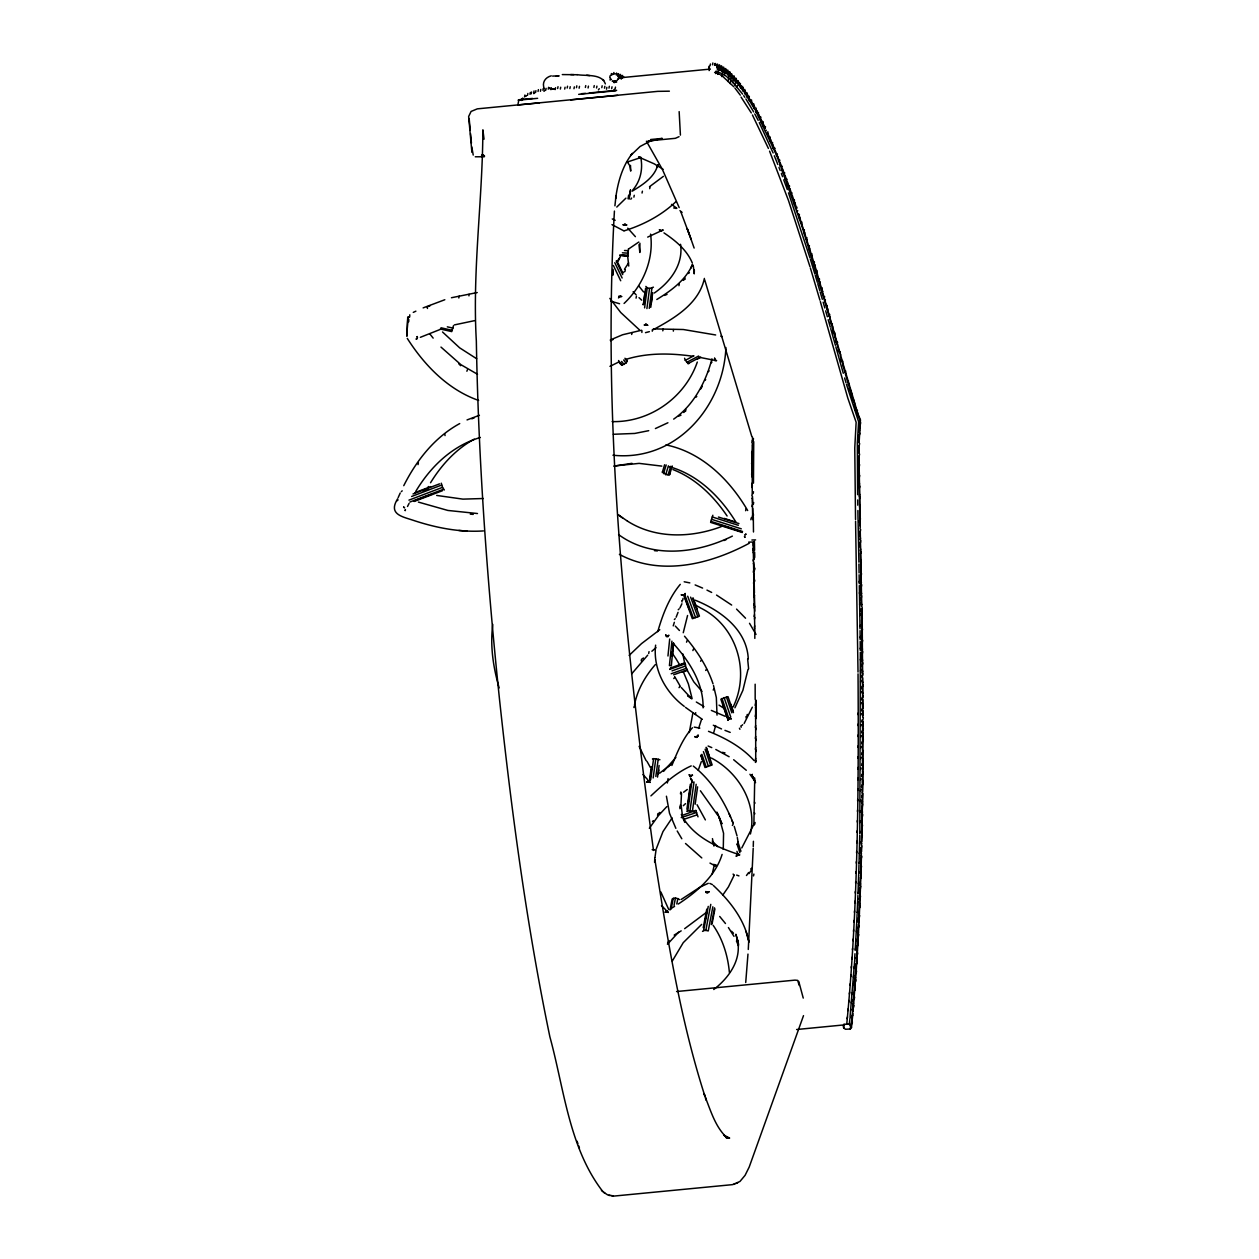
<?xml version="1.0" encoding="UTF-8"?>
<svg xmlns="http://www.w3.org/2000/svg" width="1259" height="1259" viewBox="0 0 1259 1259"><rect width="100%" height="100%" fill="white"/><g stroke="black" fill="none" stroke-linecap="round" stroke-linejoin="round"><path stroke-width="1.5" d="M755.73 762.45L755.605 699.957M752.252 455.616L752.252 471.338M859.126 451.509L859.142 446.316M862.919 753.26L862.037 810.166M858.921 452.311L858.937 447.134M862.525 763.269L862.604 720.73M862.84 769.17L862.871 763.883M639.918 243.27L639.84 252.477L638.99 244.671M862.808 774.442L862.651 790.196M650.557 234.127C654.176 259.936 642.452 286.045 624.071 303.45M752.205 446.032L752.252 493.103M852.642 1015.651L851.493 1027.486L850.313 1029.012L845.466 1029.264L843.672 1027.895L843.294 1026.101L844.474 1024.574L846.772 1023.897C858.071 907.613 858.764 790.605 858.04 673.864M754.739 778.093L753.858 825.322M862.494 804.092L863.044 793.532M862.462 805.823L861.786 823.811M862.384 810.985L861.801 841.657M613.086 269.316L612.976 275.091L613.306 271.456M859.205 441.154L860.448 419.892L858.087 414.211M859 441.988L859.11 436.873M861.754 825.511L861.581 833.977M680.552 244.309C683.495 264.642 670.118 282.158 654.287 293.032M859.803 833.269L860.353 652.288M859.755 834.953L859.031 863.155M861.549 835.661L861.361 844.049M694.338 270.055L694.244 273.848L693.379 266.42M861.282 847.386L861.109 854.058M861.549 851.729L861.644 848.377M861.062 855.711L860.511 873.793M861.424 856.734L861.187 865.027M753.26 846.583L753.417 841.295M858.984 864.807L858.717 872.959M861.14 866.696L860.495 886.32M753.212 848.33L748.287 949.459M715.065 360.798L714.734 358.233M753.732 441.641L753.464 483.173M858.669 874.58L857.961 893.874M860.416 877.051L860.133 885.156M860.448 887.941L860.196 894.394M860.07 886.761L858.968 913.751M860.07 897.604L858.984 922.863M857.898 895.464L857.159 912.775M532.573 98.438L518.881 99.76L517.858 104.969L539.371 102.892M406.909 336.279L407.759 317.646M406.94 335.697L407.79 317.063M858.89 915.324L858.528 923.083M857.096 914.333L856.718 922.076M858.827 925.963L857.946 942.834M654.601 862.289L654.822 857.804M856.655 923.602L856.262 931.251M858.449 924.625L856.498 959.295M856.183 932.777L855.239 949.302M752.378 440.823L752.583 437.266M859.268 431.774L860.259 420.836L856.828 412.023M619.947 255.608L627.8 256.096L628.43 248.778M857.851 944.344L856.293 969.587M458.827 297.99L459.189 296.133M468.962 295.881L469.04 294.323M529.96 94.283L530.338 92.426M533.69 92.82L534.052 90.963M538.034 91.482L538.396 89.625M542.912 90.27L543.274 88.413M548.232 89.153L548.594 87.296M557.658 88.539L558.02 86.682M567.179 88.051L567.541 86.194M576.449 87.674L576.811 85.817M585.388 87.453L585.75 85.596M593.886 87.438L594.248 85.581M601.802 87.642L602.164 85.785M608.978 88.13L609.34 86.273M613.526 74.36L613.888 72.503M615.037 80.718L614.675 82.575M615.116 88.98L615.478 87.123M631.672 334.469L632.034 332.612M641.87 332.455L641.964 330.881M652.272 331.227L652.367 329.669M662.801 330.849L663.163 328.992M673.345 331.133L673.439 329.559M712.515 64.807L712.877 62.95M714.514 65.374L714.876 63.517M716.025 71.732L715.663 73.589M722.115 74.737L721.753 76.594M728.394 79.679L728.017 81.536M730.519 81.741L730.157 83.598M858.071 714.624L858.15 713.05M858.087 725.577L858.182 724.019M858.087 736.515L858.182 734.941M858.071 747.39L858.15 745.832M858.024 758.233L858.119 756.659M857.961 769.013L858.056 767.455M857.867 779.746L857.961 778.172M857.757 790.416L857.851 788.858M857.615 801.023L857.709 799.465M857.458 811.567L857.552 809.993M857.269 822.033L857.363 820.475M857.064 832.435L857.159 830.861M856.828 842.743L856.923 841.185M856.561 852.972L856.655 851.414M856.277 863.123L856.372 861.565M847.118 1018.72L847.48 1016.879M855.963 873.179L856.057 871.621M847.889 1010.615L848.251 1008.758M855.616 883.141L855.711 881.583M848.629 1002.353L848.991 1000.496M849.337 993.949L849.699 992.108M855.254 893.009L855.349 891.435M850.014 985.419L850.376 983.562M854.436 912.413L854.531 910.855M854.861 902.766L854.94 901.208M850.675 976.732L851.037 974.875M851.289 967.919L851.383 966.361M851.887 958.98L852.249 957.123M852.453 949.9L852.548 948.342M852.988 940.709L853.083 939.151M853.492 931.392L853.586 929.834M853.98 921.966L854.074 920.408M655.624 645.143C652.807 669.064 665.381 692.245 684.251 706.362M854.688 958.146L854.971 953.74M856.214 963.686L852.626 1009.907M856.199 971.035L853.004 1011.638M717.032 715.112L716.34 697.549L713.507 685.541M747.972 954.086L745.721 982.524M854.2 983.909L854.405 981.044M626.258 359.46L627.281 361.27L625.991 363.017L622.056 365.079L621.033 363.269M692.891 713.019L689.287 732.533M405.304 510.556L405.398 509.612L405.115 510.524M614.423 211.071C602.306 424.739 624.952 638.927 653.5 850.47M725.908 347.531C723.484 406.72 675.894 461.911 612.96 455.223M681.512 793.139L680.977 803.934L682.268 814.29M850.077 1016.517L854.94 957.658M852.264 1013.904L851.635 1020.482M843.672 1027.895L844.065 1023.992M851.493 1027.486L849.306 1024.322L849.699 1020.435M850.313 1029.012L850.691 1025.094M851.115 1025.692L851.509 1021.804M614.911 205.815L616.013 195.822L615.651 198.324C617.839 182.413 622.229 166.157 632.38 153.378L630.602 155.534L640.139 146.453L651.611 140.394L648.889 141.401L662.281 138.411L650.588 139.529M667.962 656.002L669.694 639.037M669.41 665.665L671.913 641.161M673.376 643.16L671.362 665.759L670.15 665.57M672.322 656.332L673.659 643.129M492.788 624.433C489.956 645.741 493.229 667.396 499.162 687.918M723.264 849.369L723.563 833.269L719.172 817.264L721.942 823.842L716.859 812.118L720.305 820.081M643.538 303.199L644.97 292.23M643.443 304.694L645.615 288.232M644.592 307.888L647.236 287.76L645.851 286.407M646.906 308.581L649.55 288.468L653.421 287.178M649.266 308.361L651.91 288.248M651.108 303.986L652.304 294.842M650.777 307.306L652.697 292.67M649.251 782.154L651.375 766.715M649.833 780.832L651.438 769.249M650.667 779.872L653.594 758.642L659.921 759.728M653.153 777.983L655.813 758.689M655.829 776.473L658.221 759.098M657.528 777.102L659.118 765.519M658.378 773.844L658.913 769.989M686.895 809.254L690.373 784.2M688.295 802.172L690.436 786.749M686.627 811.174L687.792 810.812L692.072 779.982M687.792 810.812L689.995 810.843L694.024 781.949M694.102 811.913L692.403 811.268L696.164 784.294M695.173 804.202L697.596 786.859M748.003 669.426L742.904 690.294L734.926 707.794M628.036 198.796L628.634 195.224M629.453 195.334L630.334 189.967M629.17 199.079L630.649 190.14M667.333 782.988L668.088 778.597M683.259 632.726L687.571 615.494M750.427 833.977C757.367 803.321 738.278 772.16 711.445 758.06M440.382 329.04L451.761 331.605L453.429 325.782M703.23 927.678L706.771 909.092M705.009 921.415L706.771 912.114M702.522 931.392L703.655 930.558L708.25 906.401M703.655 930.558L705.843 930.385L710.784 904.371M712.846 906.779L708.25 930.936L705.843 930.385M711.366 924.562L714.545 907.833M712.075 923.87L714.907 909.014M670.008 910.005L672.164 898.989L675.469 897.919L679.592 899.587M671.126 909.14L673.297 898.123M674.037 905.268L675.469 897.919M676.791 903.993L677.877 898.485M714.026 866.145L712.279 873.762M672.259 465.987L669.583 474.706L665.728 474.596L662.454 471.684M669.583 474.706L669.757 473.84M680.411 135.106L679.152 111.626M704.395 278.412C698.997 303.86 674.21 318.385 652.98 329.827M634.52 704.788C637.384 689.743 645.3 676.114 655.278 664.658M712.846 515.246L710.627 522.391L742.306 532.51M427.556 489.672L428.343 486.525M633.907 707.527L634.284 706.031M397.608 498.847C388.134 514.034 401.668 516.52 412.559 520.077C435.331 527.694 459.393 532.51 483.487 530.92M657.749 631.672C662.533 614.974 669.001 597.773 680.269 584.349M713.806 732.376L715.616 725.562M632.16 191.211C642.578 184.853 654.523 177.409 657.827 164.85M657.859 164.74L657.229 167.117M711.964 358.831C705.858 382.122 693.347 405.587 673.675 419.121M656.285 848.818L662.974 831.601L672.133 817.925M701.593 719.235L698.588 728.457M673.25 625.865L674.336 622.308M662.281 472.55L664.595 464.728M663.524 473.667L666.2 464.949M665.728 474.596L668.403 465.877M668.041 474.989L670.717 466.286M698.257 770.193L701.31 761.648M550.923 89.688L551.285 87.831M560.349 89.074L560.711 87.217M466.884 371.248L467.388 369.768M569.855 88.586L570.233 86.729M579.124 88.209L579.486 86.352M588.079 87.988L588.441 86.131M596.561 87.973L596.923 86.116M604.493 88.177L604.855 86.32M616.218 74.895L616.58 73.038M611.669 88.665L612.031 86.808M614.345 80.749L613.983 82.606M618.2 75.461L618.562 73.604M620.215 76.248L620.577 74.391M622.245 77.255L622.607 75.398M715.206 65.342L715.568 63.485M717.189 65.909L717.551 64.052M719.204 66.696L719.566 64.839M721.234 67.703L721.596 65.846M723.28 68.915L723.642 67.057M725.357 70.347L725.719 68.49M727.45 71.999L727.812 70.142M729.559 73.856L729.921 71.999M733.84 78.215L734.202 76.358M736.011 80.702L736.373 78.845M738.199 83.409L738.561 81.552M742.605 89.436L742.983 87.579M744.84 92.757L745.218 90.9M747.091 96.282L747.468 94.425M753.936 108.085L754.298 106.228M756.25 112.413L756.612 110.556M760.908 121.667L761.27 119.81M772.758 148.153L773.12 146.296M779.982 166.251L780.344 164.394M782.421 172.64L782.783 170.783M784.861 179.203L785.223 177.346M787.3 185.939L787.662 184.082M686.533 642.184L687.052 640.705M692.891 650.573L693.41 649.093M695.708 712.673L695.346 714.53M830.122 323.547L830.484 321.69M832.734 332.817L833.096 330.96M835.362 342.196L835.724 340.339M838.022 351.67L838.384 349.813M840.697 361.239L841.201 359.759M849.038 390.463L849.4 388.606M852.013 400.346L852.516 398.867M855.191 410.245L855.553 408.388M859.157 582.13L859.677 580.651M859.362 593.225L859.881 591.746M859.567 604.336L860.07 602.856M859.755 615.462L860.259 613.967M859.928 626.573L860.432 625.093M860.086 637.699L860.589 636.22M860.227 648.81L860.731 647.331M860.353 659.905L860.873 658.426M860.464 671L860.983 669.52M860.574 682.079L861.077 680.6M860.652 693.127L861.156 691.647M860.715 704.159L861.219 702.679M860.747 715.159L861.25 713.68M860.778 726.113L861.282 724.633M860.778 737.05L861.282 735.571M860.747 747.925L861.266 746.445M860.7 758.768L861.219 757.288M860.637 769.548L861.156 768.069M860.558 780.281L861.062 778.802M860.448 790.951L860.951 789.472M860.306 801.558L860.81 800.079M860.149 812.102L860.652 810.623M859.96 822.568L860.464 821.088M859.755 832.97L860.259 831.491M859.519 843.278L860.023 841.799M859.252 853.523L859.755 852.028M858.968 863.658L859.472 862.179M858.654 873.715L859.157 872.235M858.308 883.676L858.811 882.197M857.93 893.544L858.449 892.064M857.536 903.301L858.04 901.822M857.111 912.948L857.631 911.469M856.655 922.501L857.174 921.021M856.183 931.928L856.687 930.448M855.679 941.244L856.041 939.387M855.144 950.435L855.506 948.594M853.98 968.454L854.342 966.597M853.35 977.267L853.712 975.41M852.705 985.954L853.067 984.097M852.028 994.5L852.39 992.643M851.32 1002.888L851.682 1001.031M850.58 1011.15L850.942 1009.293M849.809 1019.271L850.171 1017.414M722.099 854.42C715.348 876.343 696.794 891.844 678.271 904.025M803.51 1015.635L749.184 1167.093L745.076 1175.339L739.946 1181.477L732.486 1184.64L614.25 1196.05L607.625 1194.885L603.628 1192.226M671.865 765.472C677.279 752.378 682.819 738.278 692.434 727.749M733.179 706.897C750.443 671.315 736.672 625.802 700.712 608.05A141.118 140.756 86.7 0 0 694.401 604.493M676.13 617.193L678.034 612.362M754.298 823.591L741.771 847.968M731.809 710.312L732.423 708.801M697.297 362.057C685.085 397.561 649.817 422.536 612.142 421.608M734.296 874.942L728.426 886.918L722.697 895.212M672.306 961.026L683.244 942.676L701.672 924.389M398.127 497.651L400.22 493.009M620.215 256.757L618.216 261.132M752.315 707.196L744.163 723.453M690.672 268.372L692.481 264.516C685.636 280.269 671.031 290.766 656.82 299.485M679.97 607.877L681.89 603.785M407.523 506.48L409.081 503.395M652.178 849.652L656.018 850.045L654.979 857.395M403.761 485.675C416.383 460.511 434.67 437.219 459.724 423.575M684.817 594.657L685.274 593.807L683.322 595.491M728.394 719.046L727.922 719.88L729.858 718.197M697.659 736.389L698.147 735.555L696.133 737.144M618.295 78.42L616.989 80.655L614.66 81.678L612.189 81.127L615.1 82.04M700.712 388.937L702.223 386.387M667.569 943.133L669.08 940.583M748.633 872.518L746.477 875.509M649.345 828.28L658.41 815.643L666.829 806.594M685.148 593.398L683.653 595.806L685.179 593.729M430.547 482.748C441.405 465.09 455.852 449.117 474.234 439.171M415.895 491.167C430.767 466.397 452.264 445.828 480.356 437.455M628.603 262.911L624.48 269.221M698.021 735.02L696.463 737.459L698.053 735.461M736.845 855.239L736.342 856.026L738.01 854.074L736.326 856.262M727.938 720.274L729.528 717.882L728.017 719.975M408.829 319.55L408.703 321.785M598.45 89.877L599.253 88.681M610.473 78.278L610.111 80.135M618.09 76.799L618.452 74.942M620.089 77.366L620.451 75.509M613.542 90.569L614.345 89.389M622.088 78.152L622.45 76.295M709.462 68.726L709.1 70.583M717.079 67.246L717.441 65.389M719.078 67.813L719.44 65.956M630.822 199.237L631.625 198.056M721.077 68.6L721.438 66.743L718.307 65.295M723.107 69.607L723.469 67.75M725.168 70.819L725.53 68.962M727.23 72.251L727.592 70.394M729.323 73.903L729.685 72.046M731.432 75.76L731.809 73.903M733.572 77.822L733.934 75.965M735.712 80.104L736.09 78.247M737.884 82.606L738.246 80.749M740.072 85.297L740.434 83.44M742.275 88.209L742.637 86.352M744.494 91.325L744.856 89.468M746.729 94.661L747.091 92.804M748.979 98.186L749.341 96.329M751.245 101.916L751.607 100.059M753.527 105.85L753.889 103.993M755.809 109.974L756.187 108.117M758.123 114.317L758.485 112.46M636.063 298.147L636.424 296.29M760.452 118.834L760.814 116.993M762.781 123.571L763.143 121.714M642.893 304.631L643.695 303.435M765.126 128.481L765.488 126.624M767.486 133.596L767.848 131.739M769.863 138.899L770.225 137.042M772.239 144.376L772.601 142.519M774.631 150.057L774.993 148.2M777.039 155.911L777.401 154.054M779.447 161.939L779.809 160.082M781.87 168.155L782.232 166.298M784.294 174.545L784.656 172.688M786.733 181.107L787.095 179.25M789.188 187.827L789.55 185.97M791.643 194.736L792.005 192.879M794.099 201.786L794.476 199.945M796.569 209.025L796.947 207.168M799.056 216.406L799.418 214.549M801.542 223.945L801.904 222.088M804.029 231.64L804.407 229.783M806.531 239.478L806.893 237.621M809.049 247.472L809.411 245.615M811.567 255.608L811.929 253.751M814.085 263.886L814.447 262.029M816.619 272.29L816.981 270.433M819.153 280.836L819.515 278.979M821.702 289.523L822.064 287.666M824.252 298.32L824.614 296.463M826.817 307.243L827.194 305.386M829.398 316.292L829.775 314.435M752.552 443.388L752.19 445.245M831.994 325.452L832.356 323.594M752.331 453.854L751.969 455.711M834.607 334.721L834.969 332.864M752.268 464.414L751.906 466.271M837.235 344.085L837.597 342.228M752.315 475.036L751.953 476.893M839.895 353.559L840.257 351.702M752.41 485.722L752.048 487.579M752.552 496.455L752.19 498.312M842.586 363.143L842.948 361.286M745.627 510.713L745.989 508.856M845.308 372.79L845.67 370.949M750.868 519.747L751.23 517.905M848.078 382.547L848.44 380.69M850.927 392.367L851.289 390.51M670.15 668.718L670.953 667.538M753.559 550.891L753.197 552.748M853.885 402.235L854.247 400.378M673.801 678.585L674.604 677.389M753.795 561.907L753.417 563.764M857.08 412.149L857.442 410.292M754.015 572.939L753.637 574.796M679.042 687.65L679.844 686.47M859.96 421.985L860.322 420.144M700.602 661.243L701.405 660.062M859.157 432.341L859.519 430.484M754.44 595.066L754.078 596.923M705.685 670.449L706.488 669.253M858.937 442.822L859.299 440.965M754.645 606.161L754.283 608.018M858.874 453.382L859.236 451.525M754.833 617.272L754.471 619.129M858.921 464.004L859.283 462.147M713.176 690.026L713.979 688.846M755.022 628.398L754.66 630.24M859.016 474.674L859.378 472.817M859.157 485.423L859.519 483.566M859.33 496.219L859.692 494.362M859.519 507.062L859.881 505.205M859.724 517.953L860.102 516.096M859.944 528.89L860.306 527.033M860.165 539.859L860.526 538.002M755.919 706.063L755.557 707.92M860.385 550.86L860.747 549.018M755.982 717.095L755.62 718.952M860.605 561.907L860.983 560.05M756.029 728.095L755.668 729.952M860.826 572.955L861.187 571.098M756.045 739.049L755.683 740.906M861.046 584.034L861.408 582.177M756.045 749.986L755.683 751.843M861.25 595.129L861.612 593.272M755.227 762.041L756.029 760.861M861.439 606.24L861.801 604.383M752.347 774.332L751.544 775.528L753.858 778.093M861.628 617.351L861.99 615.494M861.801 628.477L862.163 626.62M732.36 825.432L733.163 824.252M861.959 639.588L862.321 637.731M862.1 650.714L862.462 648.857M736.751 844.506L737.554 843.325M862.242 661.809L862.604 659.952M862.352 672.904L862.714 671.047M862.446 683.983L862.808 682.126M862.525 695.031L862.887 693.174M751.355 870.174L748.979 873.652M862.588 706.063L862.95 704.206M862.635 717.063L862.997 715.206M862.651 728.017L863.013 726.16M862.651 738.939L863.013 737.082M862.635 749.829L862.95 731.888M862.588 760.656L862.95 758.799M862.525 771.452L862.887 769.595M862.431 782.185L862.793 780.328M862.321 792.855L862.683 790.998M862.179 803.462L862.541 801.605M862.022 814.006L862.384 812.149M861.833 824.472L862.195 822.615M861.628 834.859L861.99 833.002M861.392 845.182L861.754 843.325M861.125 855.412L861.486 853.555M860.841 865.562L861.203 863.705M860.526 875.619L860.888 873.762M860.18 885.581L860.542 883.724M859.818 895.448L860.18 893.591M859.425 905.205L859.787 903.348M859 914.852L859.362 912.995M858.544 924.405L858.906 922.548M858.056 933.832L858.433 931.975M857.552 943.148L857.914 941.291M857.017 952.339L857.379 950.482M856.45 961.42L856.812 959.563M855.852 970.359L856.214 968.501M855.239 979.172L855.601 977.314M854.578 987.843L854.94 986.002M853.901 996.388L854.263 994.531M853.193 1004.792L853.555 1002.935M852.453 1013.054L852.815 1011.197M851.682 1021.159L852.044 1019.302M617.193 261.321L619.507 258.032M632.742 190.078C640.469 181.091 643.113 169.084 640.768 157.485M631.625 673.911L647.693 655.168M675.847 757.477L663.54 771.405M618.484 297.927L620.498 296.133M738.325 854.373L736.436 856.104M667.443 944.281L678.585 932.179M717.661 74.375L718.48 70.709M741.079 97.1L751.308 112.932M470.284 514.144L473.242 514.396M654.475 550.671L657.434 550.923M625.912 198.151L616.784 207.058M629.122 655.435L641.523 643.617L659.779 629.72M745.832 534.068L744.903 535.012L745.942 534.209M675.768 201.818C661.416 215.431 643.003 225.046 624.212 230.822M650.919 795.877C663.084 784.593 675.989 772.664 691.207 765.897M683.322 805.697L685.526 803.62M520.785 99.776L521.651 98.973M525.711 96.455L526.561 95.668M533.769 93.654L534.619 92.867M543.967 91.34L544.832 90.538M610.127 75.745L609.765 77.602M618.452 79.333L618.814 77.476M408.483 317.016L407.633 317.803L408.357 319.235M407.869 318.181L408.719 317.378M709.116 66.192L708.754 68.049M717.441 69.78L718.291 68.993L726.175 72.975L737.569 83.598M719.424 70.347L719.786 68.49M721.438 71.133L721.8 69.276M723.469 72.141L723.831 70.284M725.514 73.352L725.876 71.495M727.592 74.785L727.954 72.928M729.685 76.437L730.047 74.58M731.794 78.294L732.156 76.437M733.918 80.371L734.296 78.514M736.074 82.653L736.436 80.796M738.246 85.14L738.608 83.283M740.418 87.847L740.796 85.99M742.621 90.758L742.999 88.901M744.84 93.874L745.218 92.017M747.075 97.195L747.453 95.338M749.325 100.72L749.687 98.863M751.592 104.45L752.457 103.663M753.873 108.384L754.235 106.527M756.171 112.523L756.533 110.666M760.798 121.383L761.16 119.526M763.143 126.105L763.505 124.248M765.488 131.015L766.338 130.228M767.848 136.129L768.21 134.272M623.142 272.699L624.008 271.913M770.209 141.433L770.571 139.576M401.338 491.624L402.188 490.837M772.585 146.91L772.963 145.053M397.167 500.752L398.033 499.949M774.977 152.591L775.355 150.734M777.385 158.445L777.747 156.588M779.793 164.473L780.171 162.616M782.217 170.689L782.579 168.832M784.656 177.078L785.018 175.221M692.356 266.137L693.205 265.35M688.531 273.471L689.381 272.684M787.095 183.641L787.457 181.784M683.354 280.395L684.219 279.608M789.535 190.377L789.897 188.52M791.99 197.27L792.367 195.413M794.46 204.336L794.822 202.479M796.931 211.559L797.781 210.757M799.418 218.94L799.78 217.083M801.904 226.478L802.266 224.621M804.391 234.174L804.753 232.317M806.893 242.027L807.255 240.17M809.395 250.006L809.757 248.165M811.913 258.142L812.275 256.285M814.431 266.42L814.809 264.563M711.146 362.86L711.996 362.073M708.266 371.673L709.116 370.886M816.965 274.84L817.327 272.983M704.835 380.391L705.685 379.604M695.912 397.246L696.778 396.459M819.499 283.385L819.877 281.528M683.731 412.511L684.597 411.724M822.048 292.057L822.914 291.27M824.614 300.854L825.463 300.067M827.179 309.777L828.029 308.99M829.76 318.826L830.122 316.969M832.356 327.985L832.718 326.128M834.969 337.255L835.331 335.398M837.597 346.634L837.959 344.777M840.257 356.108L840.619 354.251M752.205 440.839L751.828 442.696M842.932 365.677L843.294 363.82M751.969 451.32L751.607 453.177M751.922 461.88L751.56 463.737M845.655 375.339L846.017 373.482M751.953 472.487L751.592 474.344M848.424 385.081L848.786 383.224M752.064 483.173L751.702 485.03M851.273 394.901L851.635 393.044M752.205 493.921L751.843 495.778M854.247 404.784L854.609 402.927M752.378 504.717L752.016 506.574M857.426 414.683L857.788 412.826M752.567 515.561L752.205 517.418M860.322 424.535L860.684 422.678M859.504 434.89L859.881 433.033M682.693 600.228L683.055 598.371M678.239 609.718L679.089 608.931M859.283 445.356L859.645 443.498M674.368 619.507L675.217 618.704M753.212 548.357L752.851 550.214M859.236 455.915L859.598 454.058M642.546 658.74L643.396 657.953M753.433 559.358L753.071 561.215M859.268 466.538L859.629 464.681M753.653 570.406L753.291 572.247M859.378 477.224L859.74 475.367M753.873 581.453L753.511 583.31M859.519 487.957L859.881 486.1M754.078 592.533L753.716 594.39M859.692 498.753L860.054 496.896M754.283 603.628L753.921 605.485M859.881 509.612L860.243 507.755M754.487 614.738L754.125 616.595M860.086 520.502L860.448 518.645M754.676 625.849L754.298 627.706M860.306 531.424L860.668 529.567M860.526 542.409L860.888 540.552M860.747 553.409L861.109 551.552M860.967 564.441L861.329 562.584M861.187 575.489L861.549 573.648M861.392 586.568L861.754 584.727M861.597 597.663L861.959 595.822M755.573 703.529L755.211 705.386M746.886 716.277L747.264 714.42M741.819 725.514L742.668 724.728M755.636 714.561L755.258 716.418M861.974 619.9L862.352 618.043M658.866 813.235L659.716 812.448M652.492 821.482L653.342 820.695M755.668 725.546L755.306 727.403M862.147 631.011L862.525 629.154M755.699 736.515L755.321 738.372M679.907 808.687L680.348 804.957M862.321 642.137L862.683 640.28M755.699 747.437L755.321 749.294M862.462 653.248L862.824 651.391M755.668 758.327L755.306 760.184M862.588 664.343L862.95 662.502M862.698 675.438L863.076 673.581M862.808 686.517L863.17 684.66M862.887 697.565L863.249 695.708M862.934 708.597L863.312 706.74M862.982 719.597L863.344 717.74M755.07 822.489L754.708 824.346M862.997 730.55L863.375 728.693M862.997 741.488L863.375 739.631M862.982 752.363L863.344 750.506M862.934 763.206L863.312 761.349M750.679 869.072L751.544 868.285M753.889 874.061L753.527 875.918M862.871 773.986L863.233 772.129M862.793 784.719L863.155 782.862M862.541 805.996L862.903 804.139M862.384 816.54L862.745 814.683M862.195 827.006L862.557 825.149M861.99 837.408L862.352 835.551M861.754 847.716L862.116 845.859M861.486 857.946L861.848 856.104M861.203 868.096L861.565 866.239M860.888 878.153L861.25 876.295M860.542 888.114L860.904 886.257M860.165 897.982L860.526 896.125M859.771 907.739L860.133 905.882M859.346 917.386L859.708 915.545M858.89 926.939L859.268 925.082M858.418 936.366L858.78 934.508M857.914 945.682L858.276 943.825M857.379 954.873L857.741 953.032M856.812 963.953L857.174 962.096M856.214 972.892L856.576 971.035M855.585 981.705L855.947 979.848M854.94 990.392L855.302 988.535M854.263 998.938L854.625 997.081M853.539 1007.326L853.917 1005.469M852.799 1015.588L853.177 1013.731M852.044 1023.709L852.406 1021.852M663.383 176.354L649.518 186.71M651.879 651.249L655.955 647.708M667.868 766.904L672.133 763.284L659.747 773.152M706.85 912.067L684.644 928.67M713.759 989.511C729.433 977.44 742.228 959.012 737.176 938.946L738.64 944.549M706.142 747.311L712.153 764.968L704.993 767.518L700.791 755.148M628.745 248.904L638.801 242.043M683.621 792.194L687.257 789.487M681.198 899.461L700.256 886.997L708.282 883.314M733.478 712.625L728.001 696.652L720.856 699.217L727.529 718.732M524.909 95.039L524.547 96.896M527.867 93.449L527.505 95.306M522.044 98.611L521.682 100.468M531.581 92.001L531.219 93.843M535.925 90.664L535.563 92.521M540.803 89.436L540.441 91.293M546.123 88.335L545.761 90.192M555.565 87.705L555.203 89.562M565.071 87.217L564.709 89.074M574.34 86.855L573.978 88.712M611.433 73.526L611.071 75.383M606.869 87.312L606.508 89.169M710.422 63.989L710.06 65.846M722.162 74.344L722.524 72.487M724.208 75.571L724.57 73.714M728.379 78.64L728.741 76.783M730.488 80.497L730.849 78.64M732.628 82.575L732.99 80.718M734.768 84.857L735.13 83M736.94 87.343L737.302 85.486M409.789 314.797L409.663 317.032M634.253 195.287L633.891 197.144M642.405 191.195L642.043 193.052M650.069 186.804L649.707 188.661M625.298 269.709L624.936 271.566M418.397 462.761L418.035 464.618M679.293 283.857L678.931 285.714M685.887 409.521L685.526 411.378M753.496 438.636L753.134 440.493M753.511 491.718L753.15 493.575M859.016 426.738L859.378 424.881M753.685 502.514L753.307 504.371M858.213 437.093L858.575 435.236M857.977 447.574L858.339 445.717M857.93 458.119L858.292 456.262M857.961 468.741L858.323 466.884M858.071 479.427L858.433 477.57M754.959 568.187L754.597 570.044M648.684 653.5L649.046 651.643M641.24 660.944L641.602 659.087M859 533.643L859.362 531.786M859.22 544.612L859.582 542.755M860.29 599.882L860.668 598.025M860.495 610.977L860.857 609.136M680.458 793.831L680.82 791.974M657.56 815.439L657.922 813.582M861.502 688.72L861.864 686.863M861.581 699.784L861.943 697.927M861.644 710.8L862.006 708.943M861.675 721.8L862.037 719.943M861.707 732.769L862.069 730.912M861.707 743.691L862.069 741.834M861.675 754.566L862.037 752.709M861.644 765.409L862.006 763.552M861.565 776.189L861.927 774.332M861.486 786.922L861.848 785.065M860.448 849.919L860.81 848.078M859.236 890.318L859.598 888.461M858.04 919.605L858.402 917.748M856.608 947.885L856.97 946.044M855.506 966.157L855.868 964.3M854.279 983.909L854.641 982.067M852.957 1001.141L853.319 999.284M851.509 1017.791L851.871 1015.934M850.738 1025.912L851.1 1024.055M679.042 136.68L675.359 138.317L648.023 140.945M649.251 780.706L646.748 782.169M681.182 930.873L674.179 935.075M671.252 908.384L674.556 906.386M666.42 636.724L669.001 635.323L666.231 636.236M416.304 339.096L417.154 338.577L416.194 338.986M667.522 910.808L664.988 912.256L667.679 911.217M609.954 366.353L618.924 361.931M689.838 776.347L692.45 775.103M688.799 363.662L685.305 360.357L693.898 355.778M686.58 362.45L698.603 356.045M687.902 363.709L699.941 357.304M697.392 359.083L700.822 357.241M667.915 422.756L655.404 428.548M749.294 543.243C710.202 564.237 660.66 576.638 619.397 554.369M662.942 230.004L660.566 231.137M647.693 237.101L659.685 231.546M649.361 331.652L645.489 332.659M706.362 892.804L709.022 891.75M610.3 339.961L622.607 334.752L641.586 330.236M413.282 312.389L415.879 311.162M732.376 536.114C697.234 553.504 651.894 559.169 618.578 534.587M420.364 337.318L442.177 328.646M684.424 597.254L692.34 618.688L699.437 616.123L692.843 598.261M423.134 307.888L444.82 299.736M427.84 306.614L430.31 305.591M664.563 295.409L667.034 294.37M610.489 340.638L612.96 339.615M471.842 418.822L474.313 417.783M678.522 416.21L680.977 415.171M723.894 540.536L726.349 539.497M662.989 230.082L660.393 230.869M551.253 75.839C545.304 77.303 541.433 82.732 544.486 89.074M646.701 782.044L649.439 781.178M467.042 419.924L479.411 415.297M646.512 324.255L644.152 324.995L646.685 324.602M414.998 492.615L430.924 486.556M413.015 493.953L439.564 483.865M422.804 490.695L428.107 488.681M411.63 496.471L441.72 485.03L441.327 483.188M408.939 500.138L442.554 487.343L444.254 490.019M409.899 502.042L443.53 489.263M414.368 500.799L432.073 494.079M414.164 501.46L442.476 490.695M639.761 157.894L641.051 157.422L639.588 157.721M671.157 667.758L684.628 662.911L685.667 664.941M679.891 665.114L684.943 663.288M669.694 669.41L684.849 663.949L684.628 662.911M672.038 670.874L685.51 666.011L684.849 663.949M671.204 673.77L686.36 668.309L687.398 670.355L682.347 672.18M673.612 674.824L687.084 669.977M733.714 1184.436L734.926 1183.995M736.389 1183.429L737.601 1182.988M626.589 162.269L638.864 158.193M721.234 526.655C691.081 538.018 655.341 538.915 627.423 521.1M682.378 815.36L695.849 810.355M681.229 817.626L696.542 812.48L695.975 810.78M683.716 819.373L697.313 814.793L698.021 816.855M625.534 224.338L623.158 224.826M652.43 758.988L653.594 758.642M625.33 359.57C647.315 352.567 670.874 353.102 693.473 356.344M451.446 297.738L477.24 292.544M692.497 775.245L689.664 775.89M454.326 324.916L474.706 320.62M648.731 430.672L634.772 433.442L613.353 434.276M613.747 466.145L631.987 463.328M614.612 465.94L639.116 463.375L661.825 466.113M709.069 891.876L706.205 892.379M483.346 498.517L462.934 499.131L436.668 495.432M618.893 77.901L710.17 69.103M581.453 93.717L585.372 93.339M589.275 92.961L616.658 90.318M518.078 100.201L537.624 98.312M578.684 94.346L615.84 90.774M570.657 99.886L617.587 95.354M483.96 156.777L475.272 156.777M796.617 1029.516L843.546 1024.952M676.587 991.525L794.98 980.131L797.639 980.383L799.26 985.467M625.707 224.606L623.095 224.747M621.631 296.447L618.736 296.636M653.295 328.882L683.338 329.512L715.663 334.973M697.344 736.735L694.716 736.735M751.891 540.017L755.589 539.922M748.68 542.125L754.22 542.015M562.301 74.58L577.11 74.722M684.518 595.129L681.119 594.83M483.157 155.691L484.447 155.675L481.552 155.219L483.881 155.833M728.615 718.559L731.337 718.684M621.616 296.557L618.798 296.243M727.954 1137.601L725.656 1137.381L729.638 1138.073L723.626 1135.004L727.057 1137.837C715.631 1127.387 711.083 1111.728 705.496 1097.769L706.346 1100.24L704.064 1093.63L704.898 1096.07C680.175 1019.223 667.538 939.151 654.869 859.629M737.066 854.672L739.788 854.892L737.16 854.247M570.689 74.564L573.852 74.627M694.26 727.104L699.831 728.111M477.476 513.53L447.874 510.446L418.397 502.089M684.188 581.784L689.822 582.886M669.379 91.183L657.749 91.356L477.318 108.856L471.086 111.437L468.647 116.505L471.905 152.386M577.094 74.643C585.923 76.232 601.676 73.337 605.359 83.897M624.511 250.462L628.43 250.714M622.402 252.807L628.288 253.185M622.166 254.869L628.052 255.231M619.79 254.963L627.8 256.096M458.843 530.464L466.932 531.062M589.716 75.603L586.71 75.257M626.699 224.92L624.385 224.543M554.637 89.121L549.003 88.287L555.046 89.358M694.732 736.609L697.266 737.192M846.772 1023.897L849.306 1024.322M689.995 810.843L692.403 811.268M698.981 357.226L714.703 360.342M608.915 1195.342L610.174 1195.562M611.732 1195.814L613.007 1196.034M673.659 207.94L676.335 208.475M722.304 752.347L724.995 752.882M713.444 864.414L716.135 864.949M626.636 224.999L624.637 224.307M623.834 230.853L611.984 224.621M640.894 157.705L638.565 156.966L640.642 157.863M447.307 326.836L453.004 328.127M440.98 327.781L452.359 330.346M681.89 594.877L684.455 595.586M731.322 718.826L728.693 718.102L721.974 698.43M720.809 336.2L722.115 336.531M665.948 444.899C701.877 452.249 729.748 479.789 747.673 510.54M717.331 64.949L715.38 64.382L717.048 66.318L724.964 69.764M715.978 71.102L723.846 74.533M614.66 81.678L616.595 82.228M614.896 73.636L611.591 74.423L612.551 74.674M610.521 79.207L611.481 79.459M619.57 303.734L610.741 301.169M647.236 287.76L649.55 288.468M647.693 325.231L645.363 324.492M714.608 72.377L719.519 74.407M724.271 518.393L735.445 521.966M718.433 517.04L738.939 523.587M712.232 516.961L738.325 525.302M711.477 519.29L741.283 528.827M710.863 521.368L742.542 531.487M722.052 525.538L740.685 531.487M668.859 466.554C697.958 474.564 720.573 497.022 735.964 522.17M661.715 230.901L659.386 229.893M736.389 853.712C716.088 846.756 695.66 837.487 683.621 818.712M736.657 875.099L738.954 875.902M714.86 64.398L715.836 64.76M708.046 892.505L705.717 891.624M478.609 400.425C447.968 389.692 424.409 365.236 407.286 338.403M730.204 732.392L724.964 730.362M641.398 158.209L654.287 163.875L663.1 169.304M725.231 716.324L711.351 710.422M747.657 659.087L748.617 668.875M708.502 731.322C725.357 738.057 741.85 746.996 754.11 760.641M695.141 584.931L702.601 588.079M691.521 776.032L689.129 774.93M647.63 325.326L645.631 324.192M672.951 469.576C695.66 478.373 713.664 496.093 727.104 516.001M665.838 911.123L668.293 912.382M708.093 746.005L711.776 747.61M695.236 600.213C720.242 610.237 746.87 629.469 748.271 658.835M721.517 728.945L713.318 725.231M709.824 883.425L712.374 884.573M668.104 636.393L665.665 635.134M647.582 781.036L650.069 782.343M612.267 218.956L615.195 220.278M622.969 77.633L618.059 75.87L616.391 73.935L624.322 77.413M477.507 374.269L460.92 364.685L440.98 347.091M706.976 590.109L711.65 592.438M715.804 749.483L729.118 756.738M693.3 766.086C711.65 780.438 724.759 801.59 733.147 823.244L731.872 820.223M716.34 866.507L709.997 863.092M476.673 358.752L459.645 347.83L442.523 331.983M721.297 66.68L726.364 70.016M619.837 75.697L620.844 76.264M703.923 706.582L696.321 702.018M705.811 891.514L707.731 892.899M716.544 595.082L731.668 605.06M702.254 719.298L685.447 707.353M720.51 74.958L721.517 75.571M723.956 708.298L719.046 705.134M622.67 518.016L618.138 514.742L627.454 521.116M661.447 231.152L659.464 229.815M663.981 232.899C675.485 240.626 686.958 249.959 692.356 263.1M403.604 507.172L404.611 507.865L403.714 507.031M724.854 75.178L729.952 79.238M671.503 204.383L676.886 208.254M725.971 70.425L729.04 72.723M722.509 76.217L733.887 86.808M689.224 774.804L691.222 776.457M701.798 857.93L685.51 843.499M733.651 759.728L746.288 770.272M691.852 698.902L687.571 695.519L691.254 698.399L681.229 687.477M665.743 635.008L667.821 636.834M649.99 782.468L647.881 780.611M668.199 912.492L666.153 910.729M484.054 139.182L482.874 129.85C482.622 200.165 472.235 270.496 476.343 341.095C478.389 461.235 487.186 581.202 499.65 700.696C511.799 813.345 526.813 925.853 549.884 1036.849C564.126 1088.689 569.052 1147.909 602.793 1191.502M639.352 329.779L620.766 312.547L609.844 298.383M679.954 210.631L682.095 212.425M601.456 1190.4L604.981 1193.327M603.879 80.419L602.793 79.474M482.669 154.652L484.526 156.557M730.063 73.589L731.101 74.517M728.426 71.716L731.558 74.643M627.722 228.162L635.402 236.676M639.021 297.659L641.697 300.161M717.835 846.662L712.201 841.075M736.546 609.104L745.548 618.216M713.365 885.47C729.795 900.893 744.777 919.511 748.963 942.236M730.991 80.198L742.653 94.11M732.14 75.477L735.287 78.703M665.932 910.037L661.494 905.614M458.795 363.804L460.684 365.692M731.605 931.298L733.478 933.202M633.12 291.758L636.125 294.842M702.034 691.427L693.803 681.859L687.383 670.606M675.312 626.101L679.435 630.491M647.582 779.541L642.94 774.553M673.203 643.318C689.161 661.101 703.576 683.07 703.089 707.857M736.342 79.868L737.412 81.095M734.721 78.027L739.002 83.236M643.585 291.978L638.722 285.887M719.692 916.442L725.467 923.524M684.518 636.22C696.589 650.336 707.117 666.121 713.019 683.842M700.413 790.794L717.378 814.715M738.64 84.857L744.006 91.954M734.941 88.083L740.292 95.149M738.466 82.37L743.864 89.499M429.823 333.903L433.159 338.12M624.952 358.248L627.281 361.27M623.646 359.98L625.991 363.017M621.647 361.443L623.992 364.465M618.547 360.53L622.056 365.079M618.594 361.585L620.923 364.622M749.939 774.285L755.085 781.509M627.171 161.719L629.909 165.889L630.712 171.098L630.491 165.385M798.725 981.328L803.242 998.088M742.259 87.689L743.361 89.263M745.108 93.512L755.054 109.801M743.739 95.668L744.824 97.273M744.95 91.073L746.052 92.694M728.41 927.553L733.981 936.334M713.145 925.318C722.76 939.12 727.907 955.786 729.386 972.436M646.418 141.197L662.47 169.572L679.183 207.609M744.462 90.9L745.548 92.568M749.514 623.299L756.014 634.41M745.91 98.942L753.669 111.909M747.154 94.362L749.357 97.856M680.112 686.013L674.667 676.602M681.811 838.762L677.2 831.003M697.077 804.737L705.37 819.908M750.458 99.666L754.944 107.44M679.545 664.658L676.146 658.992A160.57 158.618 26.5 0 0 671.519 652.351M650.431 767.534L646.969 761.317M646.087 760.609L639.131 746.351M668.686 909.407L660.865 891.97M753.37 105.693L754.503 107.77M690.357 777.873L692.749 782.264M690.908 778.975L692.34 781.682M756.061 109.486L760.609 118.204M756.171 111.846L774.553 150.97M754.786 113.94L758.17 120.36M752.426 114.978L768.415 148.436M759.303 122.595L773.12 152.937M761.742 120.502L762.891 122.847M617.052 261.069L622.764 272.951M616.186 261.022L622.701 274.604M614.785 262.706L622.119 277.987M613.369 265.476L620.703 280.757M764.04 125.239L765.189 127.678M683.244 671.582L688.421 684.03L691.978 698.131M717.803 67.923L718.291 68.993L717.284 68.883L717.048 66.318M620.797 78.042L621.285 79.112M862.163 606.917L862.384 650.635M522.753 98.045L523.24 99.115M739.426 728.221L739.93 729.291M754.503 802.14L754.991 803.211M754.377 812.747L754.865 813.818M733.131 874.029L733.619 875.084M680.269 806.83L680.757 807.885M767.502 132.683L774.505 148.798M736.436 941.024L738.577 945.855M681.324 814.416L684.786 822.379M675.847 828.328L669.505 813.251L666.42 796.207M729.008 813.519L730.582 817.217M769.579 151.159L788.512 200.574L809.993 266.719M774.301 155.754L777.81 164.457M775.686 151.631L779.227 160.412M775.733 153.803L776.913 156.667M754.314 779.636L755.557 782.673M778.078 159.578L779.258 162.537M744.935 537.325L744.51 536.287L744.746 537.357M780.407 163.434L781.603 166.487M780.438 165.543L802.062 226.478L826.801 307.983M778.991 167.447L780.171 170.484M680.883 211.921L691.175 239.556L687.209 228.556L689.444 234.741M781.367 173.553L782.547 176.669M782.783 169.587L783.979 172.719M785.175 175.898L786.371 179.124M783.727 179.832L787.316 189.542M685.51 666.011L686.36 668.309M693.111 598.025L697.061 608.742M690.624 597.144L697.864 616.8M687.697 596.215L695.597 617.665M684.912 595.161L693.473 618.389M684.691 597.018L689.303 609.529M787.567 182.398L788.764 185.702M441.72 485.03L442.554 487.343M473.227 155.077L471.779 146.878M788.496 192.863L809.93 257.765M789.975 189.039L791.171 192.422M690.656 238.14L694.134 248.054M738.23 842.979L737.884 841.988L740.937 851.257M417.059 336.609L417.453 337.711L417.233 336.578M792.383 195.853L796.018 206.366M734.233 826.345L737.019 835.85M577.063 1141.189L577.897 1143.628M578.605 1145.659L579.455 1148.114M857.552 412.622L842.806 362.954M730.755 704.111L733.179 711.225M726.396 696.856L731.857 712.83M724.082 697.533L730.755 717.048M722.981 704.898L727.23 717.315M751.891 436.763L704.662 279.703M706.472 747.736L710.06 758.343M705.119 749.215L710.532 765.11M703.419 751.623L708.219 765.755M701.893 754.314L706.094 766.684M701.106 755.589L702.9 760.877M684.597 358.233L685.305 360.357M696.542 812.48L697.313 814.793M798.442 213.574L815.643 268.057L837.125 342.684M737.444 845.34L739.883 852.768M736.94 851.352L738.152 855.05M854.735 405.618L856.293 410.45M810.34 259.102L814.872 273.99M810.403 268.073L819.908 300.161M853.24 400.787L848.047 383.145M815.281 275.375L817.343 282.299M817.752 283.7L819.829 290.735M820.239 292.151L822.332 299.296M823.166 302.176L824.834 307.967M846.457 384.341L858.622 421.734L857.332 442.617L857.615 494.661M820.333 301.593L847.779 397.986L856.136 422.253L854.767 447.936L855.538 519.526M827.226 309.446L829.335 316.812M825.668 310.879L827.352 316.749M829.744 318.307L831.869 325.766M847.59 381.54L845.324 373.608M828.186 319.707L830.295 327.135M844.632 377.999L846.001 382.752M832.293 327.277L839.596 353.228M844.883 372.019L842.664 364.15M830.72 328.646L835.425 345.296M843.294 373.262L835.85 346.823M840.902 357.902L842.224 362.576M838.431 347.327L842.365 361.38M746.036 931.361L748.491 940.489M738.341 943.432L735.901 934.241L738.262 943.211M684.487 662.391L682.787 653.862M712.437 838.62L713.963 846.079M859.142 520.848L859.441 522.249M860.464 586.93L860.747 588.331M861.644 664.705L861.943 666.105M861.77 675.8L862.053 677.2M861.738 795.735L862.022 797.136M860.542 858.308L860.826 859.708M859.236 898.328L859.519 899.729M857.961 927.285L858.245 928.686M752.63 449.573L752.913 450.974M753.212 513.814L753.511 515.214M753.858 546.611L754.157 548.011M754.078 557.611L754.377 559.012M754.519 579.707L754.818 581.107M684.865 277.846L685.148 279.262M745.957 716.639L746.241 718.039M740.874 725.861L741.158 727.277M681.764 600.574L682.048 601.975M427.194 307.07L427.478 308.471M444.757 434.166L445.057 435.583M628.745 266.042L627.722 256.616M687.178 669.316L687.398 670.355M737.302 837.471L738.152 842.35M714.545 358.248L714.687 359.429M469.151 118.551L470.205 129.882M470.551 133.659L471.433 143.101M709.273 67.089L709.509 69.654M860.243 531.015L860.432 540.001M860.464 541.795L861.282 583.373M753.401 542.393L753.464 545.981M753.842 564.016L753.984 571.256M860.133 525.633L859.189 467.168M861.329 585.183L861.486 594.264M859.897 526.105L858.921 457.489M859.991 531.455L860.102 536.822M860.212 542.188L860.322 547.571M860.416 552.953L861.408 605.28M858.89 562.191L857.883 510.524M858.921 563.985L859.094 572.971M859.126 574.765L859.283 583.751M855.569 521.305L858.024 672.07M754.424 541.386L754.597 550.293M754.629 552.087L754.739 557.454M754.015 573.065L754.204 582.114M754.235 583.94L754.409 593.005M754.456 594.83L754.755 611.182M753.15 542.818L753.511 560.759M753.543 562.553L753.732 571.555M753.763 573.349L754.739 627.611M861.565 597.899L861.691 605.17M859.33 585.561L860.039 628.839M857.709 499.933L857.788 505.221M752.74 508.416L752.835 513.751M752.693 519.637L752.331 498.391M861.471 608.9L861.581 616.139M861.644 619.758L861.754 626.998M752.567 497.761L752.646 503.081M861.786 628.808L862.415 683.039M860.07 630.633L860.196 639.651M862.399 652.445L862.509 661.526M860.212 641.461L860.322 650.478M753.48 531.99L753.307 517.024M862.525 663.351L862.62 672.416M862.683 677.861L862.73 683.291M754.755 630.759L754.833 638.392M862.808 694.134L862.73 685.101M862.415 684.849L862.478 693.835M755.919 700.24L756.029 718.291M862.84 699.548L862.871 704.961M862.494 695.645L862.588 715.364M862.887 710.359L862.919 715.757M859.126 456.718L859.142 461.943M862.934 721.139L862.934 726.522M755.148 684.204L755.18 699.406M556.053 76.311A162.962 29.587 6.4 0 1 558.319 75.697M552.591 76.075A156.604 28.186 -7.6 0 1 559.216 75.902M759.083 115.466L758.563 116.945L759.083 115.466M716.528 360.546L715.317 360.31L716.45 360.672M754.409 779.903L751.969 775.245L754.377 779.903"/></g></svg>
